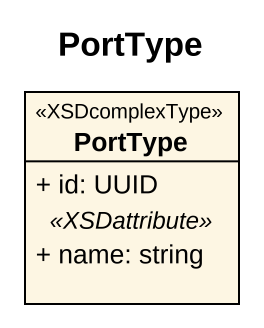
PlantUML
@startuml
title PortType
hide circle
hide empty members
skinparam classAttributeIconSize 0
class PortType <<XSDcomplexType>> {
  + id: UUID
  .. <<XSDattribute>> ..
  + name: string
}
@enduml
